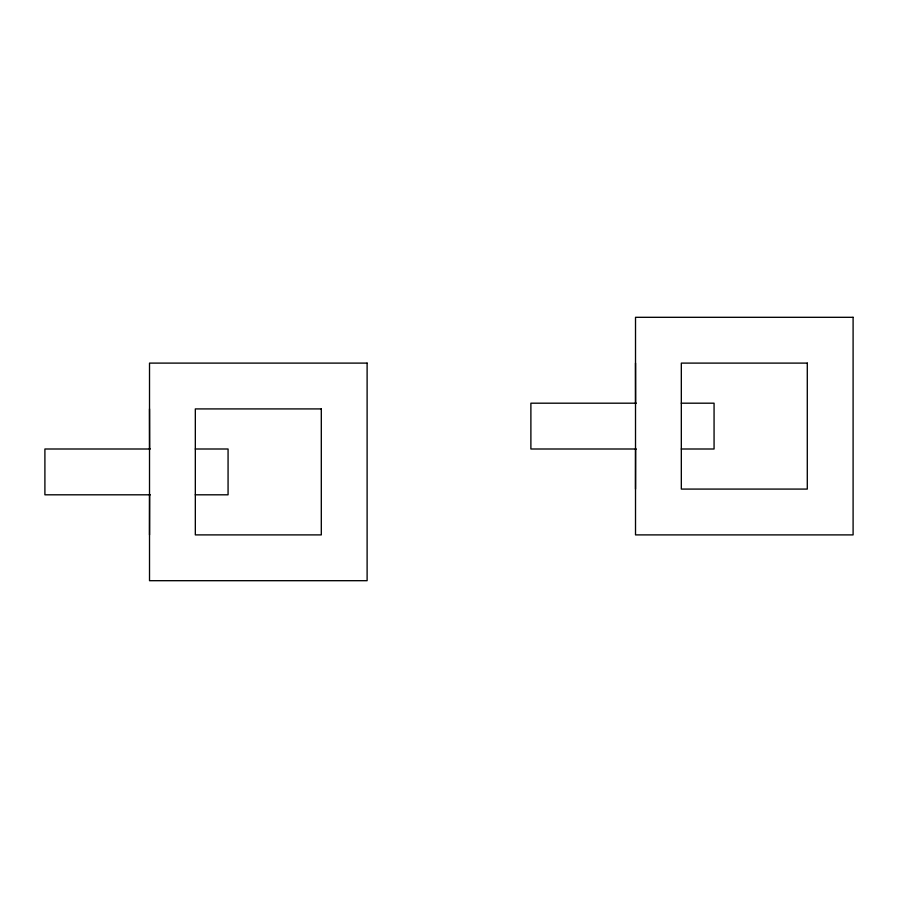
<?xml version="1.0" encoding="UTF-8"?>
<svg xmlns="http://www.w3.org/2000/svg" width="898" height="898" viewBox="0 0 898 898"><rect width="100%" height="100%" fill="white"/><g stroke="black" fill="none" stroke-linecap="round" stroke-linejoin="round"><path stroke-width="1.35" d="M149.517 534.894L149.584 494.809M635.515 489.084L635.571 449M636.278 403.191L530.886 403.191L530.886 449L636.278 449M681.256 403.191L714.067 403.191L714.067 449L681.256 449M150.292 449L44.9 449L44.9 494.809L150.292 494.809M195.27 449L228.07 449L228.07 494.809L195.27 494.809M635.515 363.106L635.571 403.191M149.517 408.916L149.584 449M853.1 317.308L635.515 317.308L635.515 534.894L853.1 534.894L853.1 317.308M367.114 363.106L149.517 363.106L149.517 580.692L367.114 580.692L367.114 363.106M807.291 363.106L681.324 363.106L681.324 489.084L807.291 489.084L807.291 363.106M321.304 408.916L195.326 408.916L195.326 534.894L321.304 534.894L321.304 408.916"/></g></svg>
